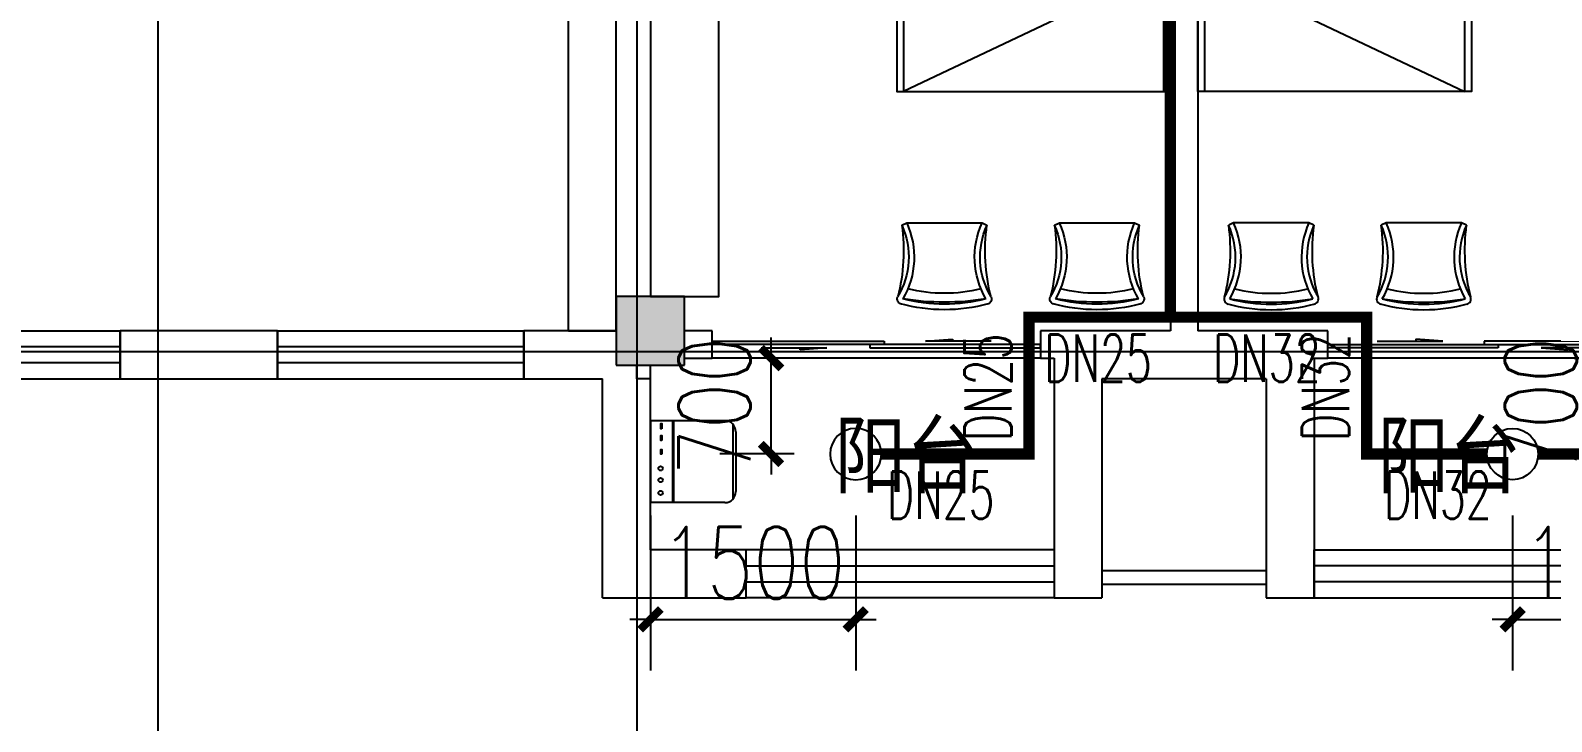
# Model space of a CAD drawing. Extents: x 0 to 2838408, y -923048 to 203859.
# Drawn here: x 2736331 to 2747448, y -689246 to -684196 of the extents above; entities that cross this region are included whole.
import ezdxf

# ---------------------------------------------------------------- set-up
doc = ezdxf.new("R2010")
doc.units = 0
doc.header["$LTSCALE"] = 1000
for name, color, linetype in [('A-Fixt', 81, 'Continuous'), ('COLUMN', 9, 'Continuous'), ('DOTE', 8, 'Continuous'), ('E2-栏杆', 92, 'Continuous'), ('EQUIP_喷头', 7, 'Continuous'), ('PIPE-喷淋', 6, 'Continuous'), ('PUB_HATCH', 8, 'Continuous'), ('PUB_TEXT', 7, 'Continuous'), ('TEXT_喷淋', 7, 'Continuous'), ('TWT_DIM', 3, 'Continuous'), ('WALL', 9, 'Continuous'), ('WINDOW', 4, 'Continuous'), ('XREF', 8, 'Continuous'), ('配景', 3, 'Continuous')]:
    doc.layers.add(name, color=color, linetype=linetype)
doc.styles.add('_TCH_DIM_T3', font='SIMPLEX', dxfattribs={"width": 0.75, "bigfont": 'HZTXT'})
doc.styles.add('_TWT_PIPEDN', font='SIMPLEX', dxfattribs={"width": 0.8, "height": 2.3, "bigfont": 'HZTXT'})
doc.styles.get("Standard").update_dxf_attribs({"font": 'geniso.shx', "bigfont": 'hztxt.shx'})
doc.dimstyles.new('_TWT_ARCH&&150', dxfattribs={"dimtxt": 525, "dimasz": 150, "dimexe": 375, "dimexo": 450, "dimgap": 150, "dimtad": 1, "dimdec": 0, "dimzin": 0, "dimdsep": 46, "dimtxsty": '_TCH_DIM_T3', "dimblk": 'ARCHTICK', "dimcen": 0.09, "dimclrt": 7, "dimazin": 2, "dimtfac": 1, "dimtdec": 0, "dimtix": 1, "dimtmove": 2, "dimatfit": 3, "dimfxl": 1, "dimtolj": 1, "dimtzin": 0, "dimarcsym": 0})

# ---------------------------------------------------------------- blocks, each defined once
blk = doc.blocks.new('单人床')
at = {"layer": 'A-Fixt'}
for p, q in [((47774, 13973), (48674, 13973)), ((47774, 12073), (48674, 13973)), ((47774, 12073), (48674, 12073))]:
    blk.add_line(p, q, dxfattribs=at)
blk.add_lwpolyline([(47774, 14023), (48674, 14023), (48674, 12023), (47774, 12023), (47774, 14023)], dxfattribs=at)
blk = doc.blocks.new('CH_AP01')
for p, q in [((-311, 17), (-275, 0)), ((-275, 0), (275, 0)), ((275, 0), (311, 17))]:
    blk.add_line(p, q)
for centre, radius, start, end in [((-307, 555), 37.8, 100.1859, 202.8359), ((0, -579), 1213, 74.7104, 105.2896), ((0, -579), 1173, 75.0287, 104.9713), ((0, -1278), 1857, 80.611, 99.389), ((307, 555), 37.8, 337.1641, 79.8141), ((-1658, 202), 1360, 352.1659, 14.4283), ((-824, 250), 563, 335.5038, 31.0903), ((-824, 250), 603, 335.5038, 30.2691), ((0, -579), 1093, 75.8767, 104.1233), ((824, 250), 603, 149.7309, 204.4962), ((824, 250), 563, 148.9097, 204.4962), ((1658, 202), 1360, 165.5717, 187.8341)]:
    blk.add_arc(centre, radius, start, end)
blk = doc.blocks.new('A$C61295E98')
at = {"color": 3}
for p, q in [((544, 598), (0, 598)), ((0, 598), (0, 0)), ((161, 598), (161, 0)), ((170, 0), (170, 598)), ((603, 572), (603, 26)), ((624, 518), (624, 80)), ((544, 0), (0, 0))]:
    blk.add_line(p, q, dxfattribs=at)
for points in [[(82, 540), (75, 540), (75, 577), (82, 577)], [(82, 453), (75, 453), (75, 490), (82, 490)], [(82, 353), (75, 353), (75, 389), (82, 389)]]:
    blk.add_lwpolyline(points, close=True, dxfattribs=at)
for centre in [(74, 250), (74, 164), (74, 71)]:
    blk.add_circle(centre, 15.7, dxfattribs=at)
for centre, start, end in [((544, 518), 360, 90), ((544, 80), 270, 0)]:
    blk.add_arc(centre, 80, start, end, dxfattribs=at)
blk = doc.blocks.new('宿舍')
at = {"layer": 'A-Fixt'}
for p, q in [((47854, 13802), (48354, 15702)), ((48354, 13802), (47854, 15702)), ((47854, 13802), (48354, 13802))]:
    blk.add_line(p, q, dxfattribs=at)
for points in [[(47854, 8602), (48354, 8602), (48354, 15702), (47854, 15702)], [(47854, 10676), (47970, 10676), (47970, 11743), (47854, 11743)]]:
    blk.add_lwpolyline(points, close=True, dxfattribs=at)
at = {"xscale": -1, "rotation": 90}
for p in [(63677, 60475), (63677, 58775)]:
    blk.add_blockref('单人床', p, dxfattribs=at)
at = {"layer": 'A-Fixt', "xscale": -1, "rotation": 180}
for p in [(50002, 9140), (51117, 9140)]:
    blk.add_blockref('CH_AP01', p, dxfattribs=at)
at = {"layer": '配景', "color": 252}
blk.add_blockref('A$C61295E98', (47854, 7097), dxfattribs=at)
blk = doc.blocks.new('$WINLIB2D$00000001')
at = {"color": 0}
for points in [[(-0.5, 0.5), (-0.5, -0.5)], [(-0.5, 0.5), (0.5, 0.5)], [(0.5, -0.5), (0.5, 0.5)], [(0.5, 0.1667), (-0.5, 0.1667)], [(0.5, -0.1667), (-0.5, -0.1667)], [(-0.5, -0.5), (0.5, -0.5)]]:
    blk.add_lwpolyline(points, dxfattribs=at)
blk = doc.blocks.new('$DorLib2D$00000131')
at = {"color": 0, "linetype": 'Continuous'}
for p, q in [((0.15, 0.125), (0.2319, 0.1973)), ((0.2319, 0.1973), (0.2319, 0.125)), ((-0.5, 0.125), (-0.5, 0)), ((0.0192, 0.125), (-0.5, 0.125)), ((0.0192, 0), (0.0192, 0.125)), ((0.35, 0.125), (0.15, 0.125)), ((-0.5, 0), (0.0192, 0)), ((-0.024, 0), (0.5, 0)), ((-0.024, -0.125), (-0.024, 0)), ((0.5, 0), (0.5, -0.125)), ((-0.35, -0.125), (-0.15, -0.125)), ((-0.2319, -0.1973), (-0.2319, -0.125)), ((-0.15, -0.125), (-0.2319, -0.1973)), ((0.5, -0.125), (-0.024, -0.125))]:
    blk.add_line(p, q, dxfattribs=at)
blk = doc.blocks.new('4F1')
at = {"layer": 'PUB_HATCH'}
blk.add_hatch(color=256, dxfattribs=at).paths.add_polyline_path([(2405066.7, -686141.3), (2404566.7, -686141.3), (2404566.7, -686641.3), (2405066.7, -686641.3)])
at = {"layer": 'COLUMN'}
for p, q in [((2405066.7, -686141.3), (2404566.7, -686141.3)), ((2404566.7, -686141.3), (2404566.7, -686641.3)), ((2405066.7, -686641.3), (2405066.7, -686141.3)), ((2404566.7, -686641.3), (2405066.7, -686641.3))]:
    blk.add_line(p, q, dxfattribs=at)
at = {"layer": 'DOTE'}
for p, q in [((2401216.7, -606941.3), (2401216.7, -690141.3)), ((2404716.7, -606941.3), (2404716.7, -690141.3)), ((2343216.7, -686541.3), (2453916.7, -686541.3)), ((2343216.7, -686541.3), (2453916.7, -686541.3))]:
    blk.add_line(p, q, dxfattribs=at)
at = {"layer": 'E2-栏杆'}
for points in [[(2408116.7, -688141.3), (2409316.7, -688141.3)], [(2408116.7, -688241.3), (2409316.7, -688241.3)]]:
    blk.add_lwpolyline(points, dxfattribs=at)
at = {"layer": 'WALL'}
for p, q in [((2408616.7, -681441.3), (2408616.7, -686391.3)), ((2408816.7, -681441.3), (2408816.7, -686391.3)), ((2404566.7, -686391.3), (2404566.7, -683841.3)), ((2404216.7, -686391.3), (2404216.7, -683941.3)), ((2401216.7, -686391.3), (2400941.7, -686391.3)), ((2400941.7, -686391.3), (2400941.7, -686741.3)), ((2402091.7, -686391.3), (2401216.7, -686391.3)), ((2402091.7, -686741.3), (2402091.7, -686391.3)), ((2404566.7, -686391.3), (2403891.7, -686391.3)), ((2403891.7, -686391.3), (2403891.7, -686741.3)), ((2404216.7, -686391.3), (2404566.7, -686391.3)), ((2405266.7, -686391.3), (2405066.7, -686391.3)), ((2405266.7, -686591.3), (2405266.7, -686391.3)), ((2408016.7, -686391.3), (2407666.7, -686391.3)), ((2407666.7, -686391.3), (2407666.7, -686591.3)), ((2408616.7, -686391.3), (2408016.7, -686391.3)), ((2409416.7, -686391.3), (2408816.7, -686391.3)), ((2409766.7, -686391.3), (2409416.7, -686391.3)), ((2409766.7, -686591.3), (2409766.7, -686391.3)), ((2404666.7, -686541.3), (2404666.7, -686541.3)), ((2404691.7, -686541.3), (2404691.7, -686541.3)), ((2404716.7, -686541.3), (2404716.7, -686541.3)), ((2404716.7, -686741.3), (2404716.7, -686641.3)), ((2404816.7, -687991.3), (2404816.7, -686641.3)), ((2405066.7, -686591.3), (2405266.7, -686591.3)), ((2407666.7, -686591.3), (2407766.7, -686591.3)), ((2407766.7, -686591.3), (2407766.7, -687991.3)), ((2409666.7, -686591.3), (2409666.7, -687991.3)), ((2409666.7, -686591.3), (2409766.7, -686591.3)), ((2400941.7, -686741.3), (2401216.7, -686741.3)), ((2401216.7, -686741.3), (2402091.7, -686741.3)), ((2403891.7, -686741.3), (2404466.7, -686741.3)), ((2404466.7, -688341.3), (2404466.7, -686741.3)), ((2404816.7, -686741.3), (2404716.7, -686741.3)), ((2408116.7, -686741.3), (2408116.7, -688341.3)), ((2408716.7, -686741.3), (2408116.7, -686741.3)), ((2409316.7, -686741.3), (2408716.7, -686741.3)), ((2409316.7, -686741.3), (2409316.7, -688341.3)), ((2405516.7, -687991.3), (2404816.7, -687991.3)), ((2405516.7, -688341.3), (2405516.7, -687991.3)), ((2407766.7, -687991.3), (2407766.7, -688341.3)), ((2409666.7, -688341.3), (2409666.7, -687991.3)), ((2404466.7, -688341.3), (2405516.7, -688341.3)), ((2407766.7, -688341.3), (2408116.7, -688341.3)), ((2409316.7, -688341.3), (2409666.7, -688341.3))]:
    blk.add_line(p, q, dxfattribs=at)
at = {"layer": 'WINDOW'}
for p, q in [((2407666.7, -686591.3), (2405266.7, -686591.3)), ((2412166.7, -686591.3), (2409766.7, -686591.3))]:
    blk.add_line(p, q, dxfattribs=at)
blk.add_blockref('宿舍', (2356962.9, -694743))
at = {"xscale": -1, "rotation": 359.9999999999999}
blk.add_blockref('宿舍', (2460470.6, -694743), dxfattribs=at)
at = {"layer": 'WINDOW', "yscale": 350}
for p, xscale, zscale in [((2400089.2, -686566.3), 1705.000000023516, 1705.000000023516), ((2402991.7, -686566.3), 1800, 1800)]:
    blk.add_blockref('$WINLIB2D$00000001', p, dxfattribs=dict(at, xscale=xscale, zscale=zscale))
at = {"layer": 'WINDOW', "rotation": 180}
for name, p, xscale, yscale, zscale in [('$DorLib2D$00000131', (2406466.7, -686491.3), 2400, 200, 2400), ('$DorLib2D$00000131', (2410966.7, -686491.3), -2400, 200, -2400), ('$WINLIB2D$00000001', (2406641.7, -688166.3), 2249.999999993481, -350, 2249.999999993481), ('$WINLIB2D$00000001', (2410791.7, -688166.3), -2249.999999993481, -350, -2249.999999993481)]:
    blk.add_blockref(name, p, dxfattribs=dict(at, xscale=xscale, yscale=yscale, zscale=zscale))
at = {"layer": 'PUB_TEXT'}
for p in [(2406162.1, -687579.4), (2410129.2, -687579.4)]:
    blk.add_text('阳台', height=525, dxfattribs=at).set_placement(p)
blk = doc.blocks.new('_ArchTick')
at = {"color": 0, "linetype": 'ByBlock', "const_width": 0.4}
blk.add_lwpolyline([(-0.5, -0.5), (0.5, 0.5)], dxfattribs=at)
blk = doc.blocks.new('*D2669')
at = {"layer": 'Defpoints', "color": 0, "linetype": 'ByBlock', "transparency": 16777216}
for p in [(2740863, -687291), (2742363, -687291), (2742363, -688499)]:
    blk.add_point(p, dxfattribs=at)
at = {"layer": 'TWT_DIM', "color": 0, "linetype": 'ByBlock', "lineweight": -2, "transparency": 16777216}
for p, q in [((2740863, -687741), (2740863, -688874)), ((2742363, -687741), (2742363, -688874)), ((2740863, -688499), (2740713, -688499)), ((2740863, -688499), (2742363, -688499)), ((2742363, -688499), (2742513, -688499))]:
    blk.add_line(p, q, dxfattribs=at)
at = {"layer": 'TWT_DIM', "color": 0, "linetype": 'ByBlock', "lineweight": -2, "transparency": 16777216, "xscale": 150, "yscale": 150, "zscale": 150}
blk.add_blockref('_ArchTick', (2740863, -688499), dxfattribs=at)
at = {"layer": 'TWT_DIM', "color": 0, "linetype": 'ByBlock', "lineweight": -2, "transparency": 16777216, "xscale": 150, "yscale": 150, "zscale": 150, "rotation": 180}
blk.add_blockref('_ArchTick', (2742363, -688499), dxfattribs=at)
at = {"layer": 'TWT_DIM', "color": 7, "linetype": 'ByBlock', "transparency": 16777216, "insert": (2741613, -688086), "char_height": 525, "attachment_point": 5, "style": '_TCH_DIM_T3'}
blk.add_mtext('\\A1;1500', dxfattribs=at)
blk = doc.blocks.new('*D2670')
at = {"layer": 'Defpoints', "color": 0, "linetype": 'ByBlock', "transparency": 16777216}
for p in [(2741744, -686591), (2742363, -686591), (2742363, -687291)]:
    blk.add_point(p, dxfattribs=at)
at = {"layer": 'TWT_DIM', "color": 0, "linetype": 'ByBlock', "lineweight": -2, "transparency": 16777216}
for p, q in [((2741744, -686591), (2741744, -686441)), ((2741913, -686591), (2741369, -686591)), ((2741744, -687291), (2741744, -686591)), ((2741913, -687291), (2741369, -687291)), ((2741744, -687291), (2741744, -687441))]:
    blk.add_line(p, q, dxfattribs=at)
at = {"layer": 'TWT_DIM', "color": 0, "linetype": 'ByBlock', "lineweight": -2, "transparency": 16777216, "xscale": 150, "yscale": 150, "zscale": 150}
for p, rotation in [((2741744, -686591), 270), ((2741744, -687291), 90)]:
    blk.add_blockref('_ArchTick', p, dxfattribs=dict(at, rotation=rotation))
at = {"layer": 'TWT_DIM', "color": 7, "linetype": 'ByBlock', "transparency": 16777216, "insert": (2741331, -686941), "char_height": 525, "attachment_point": 5, "rotation": 90, "style": '_TCH_DIM_T3'}
blk.add_mtext('\\A1;700', dxfattribs=at)
blk = doc.blocks.new('*D2673')
at = {"layer": 'Defpoints', "color": 0, "linetype": 'ByBlock', "transparency": 16777216}
for p in [(2747163, -687291), (2748663, -687291), (2748663, -688499)]:
    blk.add_point(p, dxfattribs=at)
at = {"layer": 'TWT_DIM', "color": 0, "linetype": 'ByBlock', "lineweight": -2, "transparency": 16777216}
for p, q in [((2747163, -687741), (2747163, -688874)), ((2748663, -687741), (2748663, -688874)), ((2747163, -688499), (2747013, -688499)), ((2747163, -688499), (2748663, -688499)), ((2748663, -688499), (2748813, -688499))]:
    blk.add_line(p, q, dxfattribs=at)
at = {"layer": 'TWT_DIM', "color": 0, "linetype": 'ByBlock', "lineweight": -2, "transparency": 16777216, "xscale": 150, "yscale": 150, "zscale": 150}
blk.add_blockref('_ArchTick', (2747163, -688499), dxfattribs=at)
at = {"layer": 'TWT_DIM', "color": 0, "linetype": 'ByBlock', "lineweight": -2, "transparency": 16777216, "xscale": 150, "yscale": 150, "zscale": 150, "rotation": 180}
blk.add_blockref('_ArchTick', (2748663, -688499), dxfattribs=at)
at = {"layer": 'TWT_DIM', "color": 7, "linetype": 'ByBlock', "transparency": 16777216, "insert": (2747913, -688086), "char_height": 525, "attachment_point": 5, "style": '_TCH_DIM_T3'}
blk.add_mtext('\\A1;1500', dxfattribs=at)
blk = doc.blocks.new('*D2674')
at = {"layer": 'Defpoints', "color": 0, "linetype": 'ByBlock', "transparency": 16777216}
for p in [(2747163, -686591), (2747782, -686591), (2747163, -687291)]:
    blk.add_point(p, dxfattribs=at)
at = {"layer": 'TWT_DIM', "color": 0, "linetype": 'ByBlock', "lineweight": -2, "transparency": 16777216}
for p, q in [((2747782, -686591), (2747782, -686441)), ((2747613, -686591), (2748157, -686591)), ((2747782, -687291), (2747782, -686591)), ((2747613, -687291), (2748157, -687291)), ((2747782, -687291), (2747782, -687441))]:
    blk.add_line(p, q, dxfattribs=at)
at = {"layer": 'TWT_DIM', "color": 0, "linetype": 'ByBlock', "lineweight": -2, "transparency": 16777216, "xscale": 150, "yscale": 150, "zscale": 150}
for p, rotation in [((2747782, -686591), 270), ((2747782, -687291), 90)]:
    blk.add_blockref('_ArchTick', p, dxfattribs=dict(at, rotation=rotation))
at = {"layer": 'TWT_DIM', "color": 7, "linetype": 'ByBlock', "transparency": 16777216, "insert": (2747369, -686941), "char_height": 525, "attachment_point": 5, "rotation": 90, "style": '_TCH_DIM_T3'}
blk.add_mtext('\\A1;700', dxfattribs=at)
blk = doc.blocks.new('$TwtSys$00000125')
blk.add_circle((0, 0, 0), 1)

msp = doc.modelspace()

# ---------------------------------------------------------------- hatches: boundary and pattern name
at = {"layer": 'PIPE-喷淋', "linetype": 'ByBlock'}
for points in [[(2743629.3, -686291.3), (2743629.3, -686250), (2743588.1, -686250)], [(2743629.3, -686291.3), (2743588.1, -686291.3), (2743588.1, -686250)], [(2746095.8, -686291.3), (2746095.8, -686250), (2746137, -686250)], [(2746095.8, -686291.3), (2746137, -686291.3), (2746137, -686250)], [(2743629.3, -687291.3), (2743670.6, -687291.3), (2743670.6, -687332.5)], [(2743629.3, -687291.3), (2743629.3, -687332.5), (2743670.6, -687332.5)], [(2746095.8, -687291.3), (2746054.5, -687291.3), (2746054.5, -687332.5)], [(2746095.8, -687291.3), (2746095.8, -687332.5), (2746054.5, -687332.5)]]:
    msp.add_hatch(color=256, dxfattribs=at).paths.add_polyline_path(points)

# ---------------------------------------------------------------- linework, layer by layer
at = {"layer": 'PIPE-喷淋', "linetype": 'ByBlock', "ltscale": 1.5, "const_width": 82.5}
for points in [[(2744662.5, -681101.8), (2744662.5, -686291.3)], [(2744662.5, -686291.3), (2743629.3, -686291.3)], [(2743629.3, -686291.3), (2743629.3, -687291.3)], [(2744662.5, -686291.3), (2746095.8, -686291.3)], [(2746095.8, -686291.3), (2746095.8, -687291.3)], [(2743629.3, -687291.3), (2742550, -687291.3)], [(2746095.8, -687291.3), (2746975, -687291.3)], [(2747350, -687291.3), (2750175, -687291.3)]]:
    msp.add_lwpolyline(points, dxfattribs=at)

# ---------------------------------------------------------------- block references
at = {"layer": 'EQUIP_喷头', "linetype": 'ByBlock', "xscale": 187.5, "yscale": -187.5, "zscale": 187.5}
msp.add_blockref('$TwtSys$00000125', (2742362.5, -687291.3), dxfattribs=at)
at = {"layer": 'EQUIP_喷头', "linetype": 'ByBlock', "xscale": 187.5, "yscale": 187.5, "zscale": 187.5, "rotation": 180}
msp.add_blockref('$TwtSys$00000125', (2747162.5, -687291.3), dxfattribs=at)
at = {"layer": 'XREF'}
msp.add_blockref('4F1', (336045.8, 0), dxfattribs=at)

# ---------------------------------------------------------------- texts
at = {"layer": 'TEXT_喷淋', "color": 251, "linetype": 'ByBlock', "style": '_TWT_PIPEDN', "width": 0.64}
for s, p in [('DN25', (2743501.8, -687196.1)), ('DN32', (2745968.3, -687196.1))]:
    msp.add_text(s, height=345, rotation=90, dxfattribs=at).set_placement(p)
for s, p in [('DN25', (2743741.1, -686763.8)), ('DN32', (2744974.4, -686763.8)), ('DN25', (2742591.1, -687763.8)), ('DN32', (2746224.4, -687763.8))]:
    msp.add_text(s, height=345, dxfattribs=at).set_placement(p)

# ---------------------------------------------------------------- dimensions: what is measured, and where the dimension line sits
at = {"layer": 'TWT_DIM', "linetype": 'ByBlock'}
for p1, p2, distance, picture, middle in [((2742362.5, -687291.3), (2742362.5, -686591.3), 619, '*D2670', (2741331, -686941.3)), ((2747162.5, -687291.3), (2747162.5, -686591.3), -619, '*D2674', (2747369, -686941.3)), ((2740862.5, -687291.3), (2742362.5, -687291.3), -1207.4, '*D2669', (2741612.5, -688086.2)), ((2747162.5, -687291.3), (2748662.5, -687291.3), -1207.4, '*D2673', (2747912.5, -688086.2))]:
    dim = msp.add_aligned_dim(p1=p1, p2=p2, distance=distance, dimstyle='_TWT_ARCH&&150', dxfattribs=at)
    dim.commit()
    dim.dimension.update_dxf_attribs({"geometry": picture, "text_midpoint": middle})

doc.saveas('drawing.dxf')
